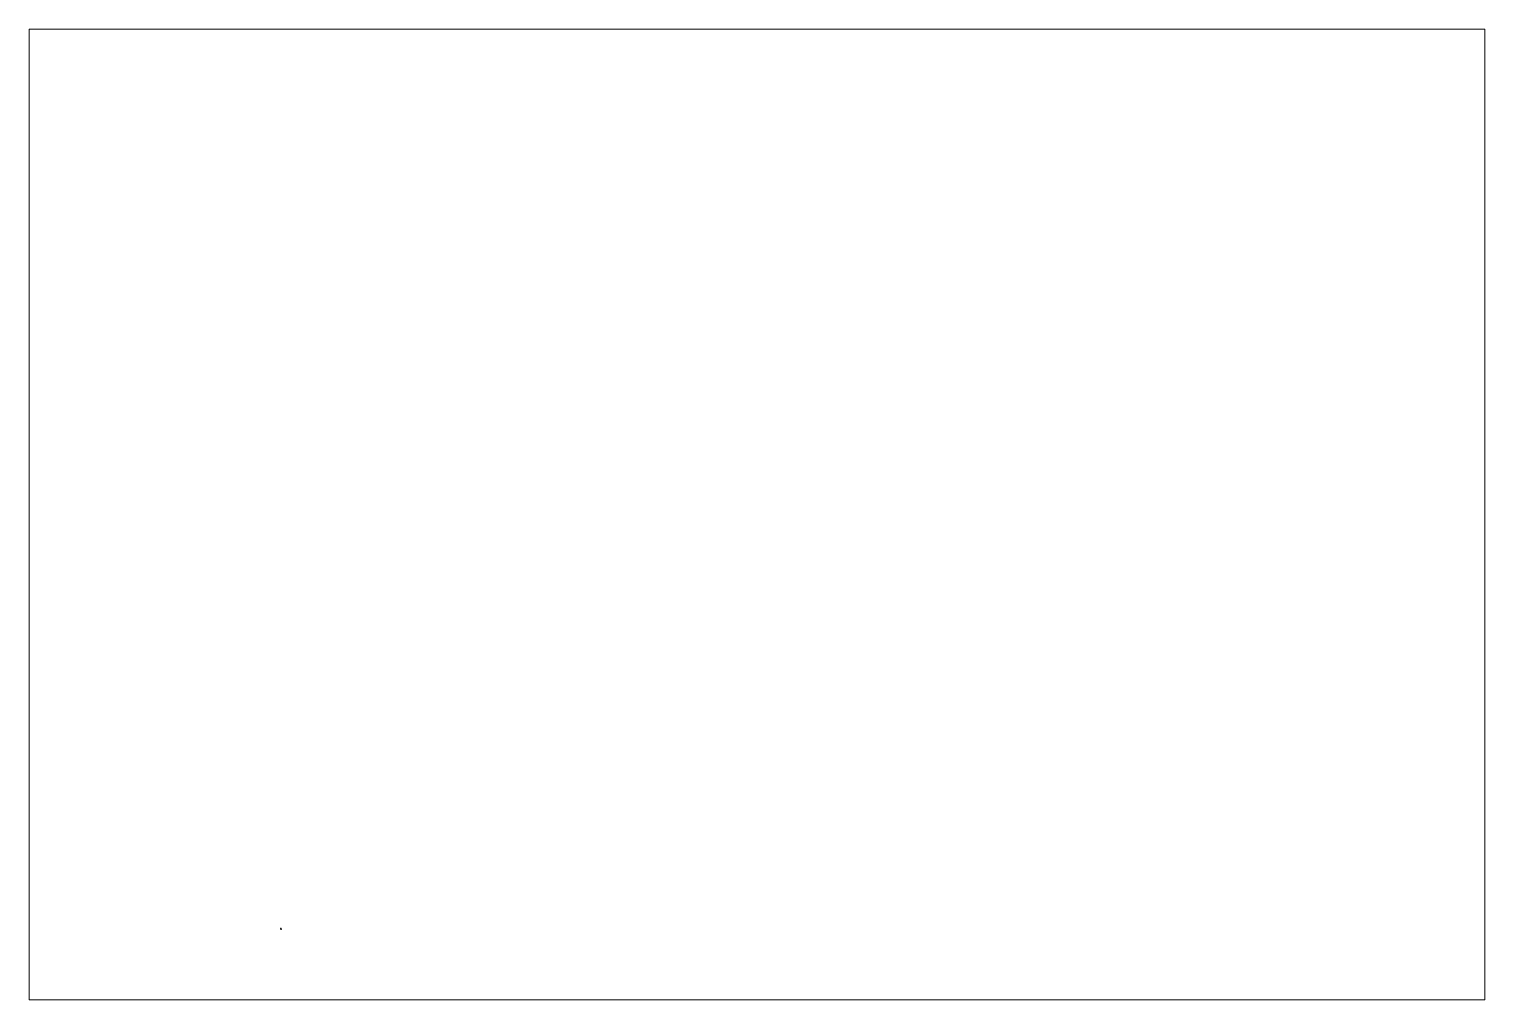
# Paper-space layout 'Layout1' of a CAD drawing. Extents: x 0 to 3, y 0 to 2.
# The model-space entities are those that its viewports show. They can reach past a viewport. Long polylines and large blocks are cut down to what shows.
import ezdxf

# ---------------------------------------------------------------- set-up
doc = ezdxf.new("R2010")
doc.units = 0
doc.header["$LTSCALE"] = 250
doc.header["$MEASUREMENT"] = 0
doc.layers.get('0').update_dxf_attribs({"linetype": 'CONTINUOUS'})
doc.layers.add('INTERRUPTORES', color=1, linetype='CONTINUOUS')
doc.styles.add('ROMANS', font='ROMANS.SHX', dxfattribs={"height": 100})

msp = doc.modelspace()

# ---------------------------------------------------------------- linework, layer by layer
at = {"layer": 'INTERRUPTORES'}
for p, q in [((0.07, 0.3), (-0.08, 0.3)), ((-0.08, 0.3), (-0.08, 0.15)), ((-0.08, 0.15), (0.07, 0.15)), ((0, 0.02), (0, 0)), ((0.07, 0.15), (0.07, 0.3))]:
    msp.add_line(p, q, dxfattribs=at)
msp.add_lwpolyline([(-0.08, 0.02), (0.07, 0.02), (0, 0.15)], close=True, dxfattribs=at)
msp.add_lwpolyline([(-0.08, 0.02), (0, 0.15), (-0.08, 0.02)], dxfattribs=at)
at = {"layer": 'INTERRUPTORES', "const_width": 0.025}
msp.add_lwpolyline([(-0.01, 0.23, 1), (0.01, 0.23, 1)], format="xyb", close=True, dxfattribs=at)

# ---------------------------------------------------------------- texts
at = {"layer": 'INTERRUPTORES', "linetype": 'Continuous', "style": 'ROMANS'}
for tag, p, s, flags in [('P', (0, 0.2), '100.0', 13), ('N', (0.1, 0.05), '', 4), ('FP', (0, -0.1), '1.0', 13)]:
    msp.add_attdef(tag, p, s, height=0.1, dxfattribs=dict(at, flags=flags))

psp = doc.layouts.get("Layout1")

# ---------------------------------------------------------------- viewports
at = {"layer": '0'}
psp.add_viewport(center=(1.5, 1), size=(3, 2), view_center_point=(165.8189, 144.4541), view_height=337.991451, dxfattribs=at)

doc.saveas('drawing.dxf')
